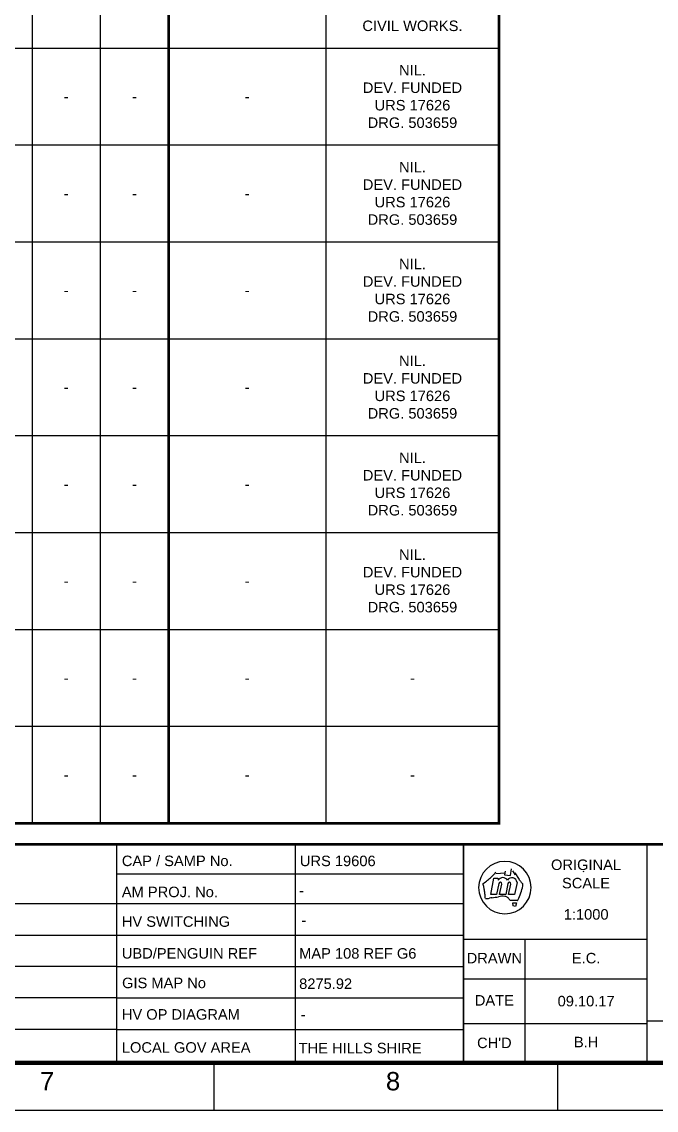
# Paper-space layout 'Retic (5)' of a CAD drawing. Header units: metres. Extents: x -9 to 795, y -5 to 571.
# Drawn here: x 422.2 to 543.1, y -5.4 to 202.1 of the extents above; entities that cross this region are included whole.
import ezdxf
from ezdxf.enums import TextEntityAlignment as Align

# ---------------------------------------------------------------- set-up
doc = ezdxf.new("R2010")
doc.units = ezdxf.units.M
doc.header["$LTSCALE"] = 0.7
doc.layers.get('0').update_dxf_attribs({"color": 6})
doc.layers.add('_User Miscellaneous5', color=7, linetype='Continuous', lineweight=35)
doc.layers.add('Notes', color=7, linetype='Continuous')
doc.layers.add('SupportsUG_SP_EXT', color=7, linetype='Continuous')
doc.layers.get('SupportsUG_SP_EXT').off()
doc.styles.add('ARIAL', font='arial.ttf', dxfattribs={"height": 2})
doc.styles.add('iecISOCP', font='isocp.shx')
doc.styles.get("Standard").update_dxf_attribs({"font": 'arial.ttf'})

# ---------------------------------------------------------------- blocks, each defined once
blk = doc.blocks.new('A1_FRAME_TITLE')
at = {"layer": 'Notes', "color": 7, "linetype": 'Continuous'}
for p, q in [((449, 47.62), (449, 5.97)), ((515.12, 47.62), (515.12, 5.97)), ((515.12, 41.97), (515.12, 5.97)), ((515.12, 29.54), (550.12, 29.54))]:
    blk.add_line(p, q, dxfattribs=at)
at = {"layer": 'Notes', "color": 7}
for p, q in [((483.01, 47.62), (483.01, 5.97)), ((515.12, 5.97), (515.12, 47.62)), ((550.12, 5.97), (550.12, 47.62)), ((449, 41.97), (515.12, 41.97)), ((537.86, 42.48), (538.05, 42.44)), ((303.56, 36.33), (449, 36.33)), ((449, 36.33), (515.12, 36.33)), ((303.54, 30.28), (449, 30.28)), ((449, 30.33), (515.12, 30.33)), ((526.9, 5.97), (526.9, 29.54)), ((449, 24.33), (303.54, 24.33)), ((449, 24.33), (515.12, 24.33)), ((515.12, 21.97), (550.12, 21.97)), ((449, 18.33), (303.54, 18.33)), ((449, 18.33), (515.12, 18.33)), ((515.12, 13.47), (550.12, 13.47)), ((550.12, 13.97), (585.12, 13.97)), ((449, 12.33), (303.54, 12.33)), ((449, 12.33), (515.12, 12.33))]:
    blk.add_line(p, q, dxfattribs=at)
at = {"layer": 'Notes', "color": 4}
for p, q in [((521.32, 42.05), (523.09, 42.16)), ((523.09, 42.52), (522.97, 41.82)), ((522.97, 41.82), (524.11, 41.71)), ((524.11, 41.71), (524.3, 42.96)), ((524.94, 42.18), (525.77, 40.9)), ((520.31, 38.09), (520.93, 41.17)), ((520.93, 41.17), (521.67, 41.17)), ((521.87, 40.17), (521.45, 38.09)), ((521.67, 41.17), (521.72, 40.77)), ((522.02, 38.09), (522.42, 40.06)), ((523.58, 40.17), (523.17, 38.09)), ((523.74, 38.09), (524.13, 40.06)), ((525.33, 40.35), (524.88, 38.09)), ((521.45, 38.09), (520.31, 38.09)), ((523.17, 38.09), (522.02, 38.09)), ((524.88, 38.09), (523.74, 38.09)), ((525.38, 36.89), (523.97, 36.97)), ((523.97, 36.97), (525.38, 36.89)), ((525.38, 36.89), (523.97, 36.97)), ((524.61, 35.89), (524.53, 36.47)), ((524.53, 36.47), (525.26, 36.47)), ((525.05, 35.74), (524.61, 35.89)), ((525.26, 36.47), (525.05, 35.74))]:
    blk.add_line(p, q, dxfattribs=at)
at = {"layer": 'Notes', "linetype": 'Continuous'}
for p, q in [((467.56, 6.01), (467.56, -3.07)), ((533.07, 6.01), (533.07, -3.07))]:
    blk.add_line(p, q, dxfattribs=at)
at = {"layer": 'Notes', "color": 7, "linetype": 'Continuous'}
blk.add_lwpolyline([(-0.04, -3.07), (804.15, -3.07), (804.15, 573.26), (-0.04, 573.26)], close=True, dxfattribs=at)
at = {"layer": 'Notes', "color": 7, "linetype": 'Continuous', "const_width": 0.8}
blk.add_lwpolyline([(9, 5.97), (795.11, 5.97), (795.11, 564.21), (9, 564.21)], close=True, dxfattribs=at)
at = {"layer": 'Notes', "color": 7, "linetype": 'Continuous', "const_width": 0.5, "flags": 128}
blk.add_lwpolyline([(9, 47.62), (795.11, 47.62)], dxfattribs=at)
at = {"layer": 'Notes', "color": 4}
for centre, radius, start, end in [((523.02, 39.37), 5, 0, 180), ((515.97, 46.16), 6.54, 313.7309, 319.3045), ((515.97, 46.16), 6.54, 319.3047, 324.8782), ((549.46, 57.06), 28.87, 210.1483, 211.8601), ((513.17, 49.09), 10.59, 302.5841, 308.1576), ((498.04, 35.61), 21.32, 10.3053, 12.3306), ((498.04, 35.61), 21.32, 8.2795, 10.3048), ((513.17, 49.09), 10.59, 308.157, 313.7305), ((522.63, 40.21), 1.06, 31.7884, 148.2116), ((522.14, 40.11), 0.28, 348.6911, 168.6911), ((524.37, 40.3), 0.961, 2.5982, 150.8098), ((523.85, 40.11), 0.28, 348.6911, 168.6911), ((447.77, -10.21), 93.25, 33.1096, 33.2341), ((529.3, 42.96), 4.09, 213.1151, 222.4146), ((513.45, 42.48), 13.29, 341.8901, 347.8434), ((526.64, 40.53), 0.484, 222.42, 236.4422), ((526.82, 40.81), 0.815, 236.4359, 244.7422), ((524.71, 40.06), 1.76, 347.8434, 354.1409), ((524.86, 40.04), 1.61, 354.1436, 1.0342), ((523.02, 39.37), 5, 180, 0), ((499.34, 35.8), 20.01, 6.2539, 8.2792), ((499.34, 35.8), 20.01, 4.2291, 6.2543), ((521.23, 32.55), 4.93, 97.7419, 103.0814), ((517.51, 59.88), 22.65, 277.7418, 280.8825), ((522.66, 33.09), 4.63, 85.4613, 100.8824), ((522.96, 36.78), 0.924, 46.5875, 85.4612), ((522.11, 35.89), 2.16, 30.1885, 46.5879), ((518.77, 40.74), 7.69, 331.5942, 341.8897), ((519.48, 39.42), 2.15, 265.1734, 270.0504), ((519.48, 39.51), 2.24, 270.0438, 274.7322), ((519.4, 40.42), 3.15, 274.7358, 283.0812), ((524.88, 37.45), 0.75, 311.6083, 321.0792), ((524.94, 37.41), 0.675, 321.0838, 331.5982)]:
    blk.add_arc(centre, radius, start, end, dxfattribs=at)
at = {"layer": 'Notes', "color": 7, "style": 'ARIAL'}
for s, height, p in [('CAP / SAMP No.', 2, (450, 43.47)), ('AM PROJ. No.', 2, (450, 37.55)), ('HV SWITCHING', 2, (450, 31.9)), ('UBD/PENGUIN REF', 2, (450, 25.84)), ('GIS MAP No', 2, (450.04, 20.2)), ('HV OP DIAGRAM', 2, (450, 14.2)), ('LOCAL GOV AREA', 2, (450, 7.9)), ('7', 3.5, (434.4, 0.72)), ('8', 3.5, (500.34, 0.72))]:
    blk.add_text(s, height=height, dxfattribs=at).set_placement(p)
for s, p in [('ORIGINAL', (538.49, 42.73)), ('SCALE', (538.49, 39.23)), ('DRAWN', (521.01, 24.93)), ('DATE', (521.01, 16.88)), ("CH'D", (521.01, 8.77))]:
    blk.add_text(s, height=2, dxfattribs=at).set_placement(p, align=Align.CENTER)
at = {"layer": 'Notes', "color": 7, "insert": (538.51, 17.72), "char_height": 2, "width": 23.2209, "attachment_point": 5, "style": 'ARIAL'}
blk.add_mtext('09.10.17', dxfattribs=at)
at = {"layer": 'Notes', "color": 7}
blk.add_attdef('EPD_REF_NO', text='', height=5, dxfattribs=at).set_placement((760.12, 52.77), align=Align.CENTER)
at = {"layer": 'Notes', "color": 3, "style": 'iecISOCP', "flags": 8}
blk.add_attdef('VERSION_NO', text='', height=2.5, rotation=90, dxfattribs=at).set_placement((272.82, 44.54), align=Align.MIDDLE_CENTER)
at = {"layer": 'Notes', "color": 7, "style": 'ARIAL'}
for tag, p in [('CAP_NO', (483.94, 43.46)), ('IE_NUM', (483.8, 37.81)), ('REF_No_1', (306, 32.31)), ('REF_1', (327.55, 32.31)), ('GEN_WO', (412.46, 31.76)), ('HV_SWITCH', (484.22, 32.16)), ('REF_No_2', (306, 26.31)), ('REF_2', (327.55, 26.31)), ('OH_WO', (412.46, 25.81)), ('UBD_REF', (483.8, 25.83)), ('REF_No_3', (306, 20.31)), ('REF_3', (327.55, 20.31)), ('UG_WO', (412.46, 20.05)), ('GIS_MAP_No', (483.8, 20.04)), ('REF_No_4', (306, 14.31)), ('REF_4', (327.55, 14.31)), ('SUB_WO', (412.46, 13.81)), ('HV_OP_DIAG', (484.08, 14.2)), ('LGA', (483.7, 7.78))]:
    blk.add_attdef(tag, p, '', height=2, dxfattribs=at)
at = {"layer": 'Notes', "color": 7, "style": 'ARIAL', "width": 1.1}
for tag, p in [('T1', (655.13, 39.47)), ('T2', (655.13, 34.35)), ('T3', (655.13, 28.92)), ('T4', (655.13, 23.66)), ('T5', (655.13, 18.23)), ('T6', (655.13, 12.97))]:
    blk.add_attdef(tag, text='', height=3.5, dxfattribs=at).set_placement(p, align=Align.CENTER)
at = {"layer": 'Notes', "color": 7, "style": 'ARIAL'}
for tag, height, p in [('scale', 2, (538.51, 33.27)), ('DRAWN', 2, (538.51, 24.93)), ('REV', 5, (790.81, 17.1)), ('CHD', 2, (538.51, 8.93)), ('DESIGN', 2, (576.37, 9.15))]:
    blk.add_attdef(tag, text='', height=height, dxfattribs=at).set_placement(p, align=Align.CENTER)
blk.add_attdef('NUM', text='', height=7, dxfattribs=at).set_placement((763.12, 20.12), align=Align.MIDDLE_CENTER)
for tag, p in [('NS', (762.87, 8.12)), ('SHTS', (774.68, 8.12))]:
    blk.add_attdef(tag, text='', height=2, dxfattribs=at).set_placement(p, align=Align.MIDDLE)
at = {"layer": 'Notes', "style": 'iecISOCP'}
blk.add_attdef('ExportID', (9.02, 2.35), '', height=2.5, dxfattribs=at)
at = {"layer": 'Notes', "style": 'iecISOCP', "flags": 1}
for tag, p in [('ProjectType', (14.12, -26.84)), ('ProjectNumber', (23.5, -26.86)), ('DrawingNumber', (35.46, -26.85)), ('ProjectDescription', (47.51, -26.87)), ('ExportDate', (60.23, -26.83)), ('ExportUserName', (69.1, -26.84)), ('DesignerCompanyName', (81.43, -26.84)), ('ExportAreaOfInterest', (97.04, -26.86)), ('GIS_SUCCESS', (111.94, -26.82)), ('CAD_SUCCESS', (121.73, -26.83)), ('DEPOTCODE', (132.05, -26.92)), ('ExportCategories', (140.02, -26.84)), ('Comments', (154.33, -26.93)), ('EPD_-_VERSION_1.5', (161.74, -26.93))]:
    blk.add_attdef(tag, p, '', height=1, dxfattribs=at)
blk = doc.blocks.new('*T249')
at = {"layer": '_User Miscellaneous5', "color": 0, "linetype": 'ByBlock', "lineweight": -2, "transparency": 16777216}
for p, q in [((0, 0), (241.19, 0)), ((0, 0), (0, -16.21)), ((241.19, 0), (241.19, -16.21)), ((0, -39.58), (0, -510.81)), ((20, -39.58), (20, -510.81)), ((45.73, -39.58), (45.73, -510.81)), ((60.73, -39.58), (60.73, -510.81)), ((87.19, -39.58), (87.19, -510.81)), ((178.19, -39.58), (178.19, -510.81)), ((208.19, -39.58), (208.19, -510.81)), ((241.19, -39.58), (241.19, -510.81)), ((87.19, -48.57), (178.19, -48.57)), ((100.19, -48.57), (100.19, -510.81)), ((113.19, -48.57), (113.19, -510.81)), ((126.19, -48.57), (126.19, -510.81)), ((139.19, -48.57), (139.19, -510.81)), ((152.19, -48.57), (152.19, -510.81)), ((165.19, -48.57), (165.19, -510.81)), ((0, -56.57), (241.19, -56.57)), ((0, -72.57), (241.19, -72.57)), ((0, -88.57), (241.19, -88.57)), ((0, -104.57), (241.19, -104.57)), ((0, -120.57), (241.19, -120.57)), ((0, -136.57), (241.19, -136.57)), ((0, -152.57), (241.19, -152.57)), ((0, -168.57), (241.19, -168.57)), ((0, -184.57), (241.19, -184.57)), ((0, -200.57), (241.19, -200.57)), ((0, -216.57), (241.19, -216.57)), ((0, -232.57), (241.19, -232.57)), ((0, -248.57), (241.19, -248.57)), ((0, -264.57), (241.19, -264.57)), ((0, -280.57), (241.19, -280.57)), ((0, -296.57), (241.19, -296.57)), ((0, -312.57), (241.19, -312.57)), ((0, -328.57), (241.19, -328.57)), ((0, -344.57), (241.19, -344.57)), ((0, -363.04), (241.19, -363.04)), ((0, -381.51), (241.19, -381.51)), ((0, -399.99), (241.19, -399.99)), ((0, -418.46), (241.19, -418.46)), ((0, -436.93), (241.19, -436.93)), ((0, -455.4), (241.19, -455.4)), ((0, -473.87), (241.19, -473.87)), ((0, -492.34), (241.19, -492.34)), ((0, -510.81), (241.19, -510.81))]:
    blk.add_line(p, q, dxfattribs=at)
at = {"layer": '_User Miscellaneous5', "color": 7, "transparency": 16777216}
for s, insert, char_height, width, attachment_point in [('{\\fArial|b1|i0|c0|p34;URBAN SUBDIVISION RELATED REIMBURSEMENT - DUCT & HV. CABLE SCHEDULE \\PNOTE} - ALL TRENCH SECTIONS ARE TO BE READ & VIEWED FROM NODE TO NODE AS NOMINATED.', (120.6, -8.11), 3, 238.1926, 5), ('{\\fArial|b1|i0|c0|p34;DUCT & CABLE SCHEDULE CODE}', (120.6, -21.38), 2.5, 240.1926, 8), ('{\\fArial|b1|i0|c0|p34;T & R}: - HV LIGHT TRENCHING & REINSTATEMENT                   \\P{\\fArial|b1|i0|c0|p34;LC}: - LAY HV. CABLE - DIRECTLY BURIED IN TRENCH\\P{\\fArial|b1|i0|c0|p34;C}: - CABLE - MATERIALS ', (5, -23.38), 2, 116.1926, 1), ('{\\fArial|b1|i0|c0|p34;LD}: - LAY HV. 125mm DUCTS IN TRENCH  \\P{\\fArial|b1|i0|c0|p34;PC:} - LAY CABLE - PULL CABLE THROUGH DUCTS\\P{\\fArial|b1|i0|c0|p34;D}: - LAY HV. DUCT IN SL/LV TRENCH', (127.69, -23.38), 2, 112, 1), ('{\\fArial|b1|i0|c0|p34;* ALL LENGTHS ENTERED IN METRES (m)}', (120.6, -34.68), 2, 239.1926, 2), ('CAPITAL CONTRIBUTION - HV CABLE & DUCT CONSTRUCTION IN URBAN SUBDIVISIONS (m)', (132.69, -44.08), 2, 88, 5), ('ROUTE\\PLENGTH\\P(m)', (53.23, -48.08), 2, 12, 5), ('OTHER DUCT REIMBURSEMENT\\P(m) x ($)', (193.19, -48.08), 2, 27, 5), ('EXISTING DUCT USAGE\\P(m) x ($)', (224.69, -48.08), 2, 30, 5), ('DUCT\\PCONFIG.', (32.86, -48.08), 2, 22.7288, 5), ('CUSTOMER FUNDED DUCTS', (73.96, -48.08), 2, 23.4638, 5), ('NODES', (10, -48.08), 2, 17, 5), ('T & R', (93.69, -52.57), 2, 10, 5), ('LD', (106.69, -52.57), 2, 10, 5), ('LC', (119.69, -52.57), 2, 10, 5), ('PC', (132.69, -52.57), 2, 10, 5), ('C (AL)', (145.69, -52.57), 2, 10, 5), ('C (CU)', (158.69, -52.57), 2, 10, 5), ('D', (171.69, -52.57), 2, 10, 5), ('1 x 50mm\\P1 x 125mm', (73.96, -64.57), 2, 20.4638, 5), ('F7 - F8', (10, -64.57), 2, 14, 5), ('25m', (53.23, -64.57), 2, 9, 5), ('25m', (119.69, -64.57), 2, 10, 5), ('25m', (145.69, -64.57), 2, 10, 5), ('25m', (171.69, -64.57), 2, 10, 5), ('-', (93.69, -64.57), 2, 10, 5), ('-', (106.69, -64.57), 2, 10, 5), ('-', (132.69, -64.57), 2, 10, 5), ('-', (158.69, -64.57), 2, 10, 5), ('-', (193.19, -64.57), 2, 27, 5), ('-', (224.69, -64.57), 2, 30, 5), ('NEW', (32.86, -71.07), 2, 19.7288, 8), ('F8 - F9', (10, -80.57), 2, 14, 5), ('30m', (53.23, -80.57), 2, 9, 5), ('2 x 125mm', (73.96, -80.57), 2, 20.4638, 5), ('-', (93.69, -80.57), 2, 10, 5), ('-', (106.69, -80.57), 2, 10, 5), ('30m', (119.69, -80.57), 2, 10, 5), ('-', (132.69, -80.57), 2, 10, 5), ('30m', (145.69, -80.57), 2, 10, 5), ('-', (158.69, -80.57), 2, 10, 5), ('30m', (171.69, -80.57), 2, 10, 5), ('-', (193.19, -80.57), 2, 27, 5), ('-', (224.69, -80.57), 2, 30, 5), ('NEW', (32.86, -87.07), 2, 19.7288, 8), ('1 x 50mm\\P1 x 125mm', (73.96, -96.57), 2, 20.4638, 5), ('F9 - G3', (10, -96.57), 2, 14, 5), ('52m', (53.23, -96.57), 2, 9, 5), ('-', (93.69, -96.57), 2, 10, 5), ('-', (106.69, -96.57), 2, 10, 5), ('52m', (119.69, -96.57), 2, 10, 5), ('-', (132.69, -96.57), 2, 10, 5), ('52m', (145.69, -96.57), 2, 10, 5), ('-', (158.69, -96.57), 2, 10, 5), ('52m', (171.69, -96.57), 2, 10, 5), ('-', (193.19, -96.57), 2, 27, 5), ('-', (224.69, -96.57), 2, 30, 5), ('NEW', (32.86, -103.07), 2, 19.7288, 8), ('G5 - G6', (10, -112.57), 2, 14, 5), ('5m', (53.23, -112.57), 2, 9, 5), ('2 x 125mm', (73.96, -112.57), 2, 20.4638, 5), ('-', (93.69, -112.57), 2, 10, 5), ('-', (106.69, -112.57), 2, 10, 5), ('-', (119.69, -112.57), 2, 10, 5), ('-', (132.69, -112.57), 2, 10, 5), ('-', (145.69, -112.57), 2, 10, 5), ('-', (158.69, -112.57), 2, 10, 5), ('-', (171.69, -112.57), 2, 10, 5), ('-', (193.19, -112.57), 2, 27, 5), ('-', (224.69, -112.57), 2, 30, 5), ('NEW', (32.86, -119.07), 2, 19.7288, 8), ('NIL.\\PDEV. INSTALLED &\\PFUNDED UNDER\\PCIVIL WORKS.', (224.69, -128.57), 2, 27, 5), ('26m EXIST.', (53.23, -128.57), 2, 9, 5), ('G3 - G6', (10, -128.57), 2, 14, 5), ('26m', (132.69, -128.57), 2, 10, 5), ('26m', (145.69, -128.57), 2, 10, 5), ('-', (73.96, -128.57), 2, 20.4638, 5), ('-', (93.69, -128.57), 2, 10, 5), ('-', (106.69, -128.57), 2, 10, 5), ('-', (119.69, -128.57), 2, 10, 5), ('-', (158.69, -128.57), 2, 10, 5), ('-', (171.69, -128.57), 2, 10, 5), ('-', (193.19, -128.57), 2, 27, 5), ('EXISTING', (32.86, -135.07), 2, 19.7288, 8), ('G6 - G7', (10, -144.57), 2, 14, 5), ('24m', (53.23, -144.57), 2, 9, 5), ('1 x 125mm', (73.96, -144.57), 2, 20.4638, 5), ('-', (93.69, -144.57), 2, 10, 5), ('-', (106.69, -144.57), 2, 10, 5), ('24m', (119.69, -144.57), 2, 10, 5), ('-', (132.69, -144.57), 2, 10, 5), ('24m', (145.69, -144.57), 2, 10, 5), ('-', (158.69, -144.57), 2, 10, 5), ('24m', (171.69, -144.57), 2, 10, 5), ('-', (193.19, -144.57), 2, 27, 5), ('-', (224.69, -144.57), 2, 30, 5), ('NEW', (32.86, -151.07), 2, 19.7288, 8), ('G7 - G8', (10, -160.57), 2, 14, 5), ('11m', (53.23, -160.57), 2, 9, 5), ('1 x 50mm\\P1 x 125mm', (73.96, -160.57), 2, 20.4638, 5), ('11m', (119.69, -160.57), 2, 10, 5), ('11m', (145.69, -160.57), 2, 10, 5), ('11m', (171.69, -160.57), 2, 10, 5), ('-', (93.69, -160.57), 2, 10, 5), ('-', (106.69, -160.57), 2, 10, 5), ('-', (132.69, -160.57), 2, 10, 5), ('-', (158.69, -160.57), 2, 10, 5), ('-', (193.19, -160.57), 2, 27, 5), ('-', (224.69, -160.57), 2, 30, 5), ('NEW', (32.86, -167.07), 2, 19.7288, 8), ('G8 - G9', (10, -176.57), 2, 14, 5), ('35m', (53.23, -176.57), 2, 9, 5), ('1 x 125mm', (73.96, -176.57), 2, 20.4638, 5), ('35m', (119.69, -176.57), 2, 10, 5), ('35m', (145.69, -176.57), 2, 10, 5), ('35m', (171.69, -176.57), 2, 10, 5), ('-', (93.69, -176.57), 2, 10, 5), ('-', (106.69, -176.57), 2, 10, 5), ('-', (132.69, -176.57), 2, 10, 5), ('-', (158.69, -176.57), 2, 10, 5), ('-', (193.19, -176.57), 2, 27, 5), ('-', (224.69, -176.57), 2, 30, 5), ('NEW', (32.86, -183.07), 2, 19.7288, 8), ('1 x 50mm\\P1 x 125mm', (73.96, -192.57), 2, 20.4638, 5), ('G9 - H1', (10, -192.57), 2, 14, 5), ('11m', (53.23, -192.57), 2, 9, 5), ('-', (93.69, -192.57), 2, 10, 5), ('-', (106.69, -192.57), 2, 10, 5), ('11m', (119.69, -192.57), 2, 10, 5), ('-', (132.69, -192.57), 2, 10, 5), ('11m', (145.69, -192.57), 2, 10, 5), ('-', (158.69, -192.57), 2, 10, 5), ('11m', (171.69, -192.57), 2, 10, 5), ('-', (193.19, -192.57), 2, 27, 5), ('-', (224.69, -192.57), 2, 30, 5), ('NEW', (32.86, -199.07), 2, 19.7288, 8), ('NIL.\\PDEV. INSTALLED &\\PFUNDED UNDER\\PCIVIL WORKS.', (224.69, -208.57), 2, 27, 5), ('H1 - J9', (10, -208.57), 2, 14, 5), ('-', (53.23, -208.57), 2, 9, 5), ('-', (73.96, -208.57), 2, 20.4638, 5), ('-', (93.69, -208.57), 2, 10, 5), ('-', (106.69, -208.57), 2, 10, 5), ('-', (119.69, -208.57), 2, 10, 5), ('-', (132.69, -208.57), 2, 10, 5), ('-', (145.69, -208.57), 2, 10, 5), ('-', (158.69, -208.57), 2, 10, 5), ('-', (171.69, -208.57), 2, 10, 5), ('-', (193.19, -208.57), 2, 27, 5), ('EXISTING', (32.86, -215.07), 2, 19.7288, 8), ('H1 - H2', (10, -224.57), 2, 14, 5), ('21m', (53.23, -224.57), 2, 9, 5), ('1 x 125mm', (73.96, -224.57), 2, 20.4638, 5), ('21m', (119.69, -224.57), 2, 10, 5), ('21m', (145.69, -224.57), 2, 10, 5), ('21m', (171.69, -224.57), 2, 10, 5), ('-', (93.69, -224.57), 2, 10, 5), ('-', (106.69, -224.57), 2, 10, 5), ('-', (132.69, -224.57), 2, 10, 5), ('-', (158.69, -224.57), 2, 10, 5), ('-', (193.19, -224.57), 2, 27, 5), ('-', (224.69, -224.57), 2, 30, 5), ('NEW', (32.86, -231.07), 2, 19.7288, 8), ('1 x 50mm\\P2 x 125mm', (73.96, -240.57), 2, 20.4638, 5), ('H2 - H3', (10, -240.57), 2, 14, 5), ('35m', (53.23, -240.57), 2, 9, 5), ('-', (93.69, -240.57), 2, 10, 5), ('-', (106.69, -240.57), 2, 10, 5), ('35m', (119.69, -240.57), 2, 10, 5), ('-', (132.69, -240.57), 2, 10, 5), ('35m', (145.69, -240.57), 2, 10, 5), ('-', (158.69, -240.57), 2, 10, 5), ('35m', (171.69, -240.57), 2, 10, 5), ('-', (193.19, -240.57), 2, 27, 5), ('-', (224.69, -240.57), 2, 30, 5), ('NEW', (32.86, -247.07), 2, 19.7288, 8), ('1 x 50mm\\P2 x 125mm', (73.96, -256.57), 2, 20.4638, 5), ('H3 - H4', (10, -256.57), 2, 14, 5), ('24m', (53.23, -256.57), 2, 9, 5), ('-', (93.69, -256.57), 2, 10, 5), ('-', (106.69, -256.57), 2, 10, 5), ('-', (119.69, -256.57), 2, 10, 5), ('-', (132.69, -256.57), 2, 10, 5), ('-', (145.69, -256.57), 2, 10, 5), ('-', (158.69, -256.57), 2, 10, 5), ('-', (171.69, -256.57), 2, 10, 5), ('-', (193.19, -256.57), 2, 27, 5), ('-', (224.69, -256.57), 2, 30, 5), ('NEW', (32.86, -263.07), 2, 19.7288, 8), ('NIL.\\PDEV. INSTALLED &\\PFUNDED UNDER\\PCIVIL WORKS.', (224.69, -272.57), 2, 27, 5), ('H3 - H6', (10, -272.57), 2, 14, 5), ('20m EXIST.', (53.23, -272.57), 2, 9, 5), ('20m', (132.69, -272.57), 2, 10, 5), ('20m', (145.69, -272.57), 2, 10, 5), ('-', (73.96, -272.57), 2, 20.4638, 5), ('-', (93.69, -272.57), 2, 10, 5), ('-', (106.69, -272.57), 2, 10, 5), ('-', (119.69, -272.57), 2, 10, 5), ('-', (158.69, -272.57), 2, 10, 5), ('-', (171.69, -272.57), 2, 10, 5), ('-', (193.19, -272.57), 2, 27, 5), ('EXISTING', (32.86, -279.07), 2, 19.7288, 8), ('H5 - H6', (10, -288.57), 2, 14, 5), ('30m', (53.23, -288.57), 2, 9, 5), ('2 x 125mm', (73.96, -288.57), 2, 20.4638, 5), ('60m', (171.69, -288.57), 2, 10, 5), ('-', (93.69, -288.57), 2, 10, 5), ('-', (106.69, -288.57), 2, 10, 5), ('-', (119.69, -288.57), 2, 10, 5), ('-', (132.69, -288.57), 2, 10, 5), ('-', (145.69, -288.57), 2, 10, 5), ('-', (158.69, -288.57), 2, 10, 5), ('-', (193.19, -288.57), 2, 27, 5), ('-', (224.69, -288.57), 2, 30, 5), ('NEW', (32.86, -295.07), 2, 19.7288, 8), ('1 x 50mm\\P1 x 125mm', (73.96, -304.57), 2, 20.4638, 5), ('H6 - H7', (10, -304.57), 2, 14, 5), ('85m', (53.23, -304.57), 2, 9, 5), ('-', (93.69, -304.57), 2, 10, 5), ('-', (106.69, -304.57), 2, 10, 5), ('85m', (119.69, -304.57), 2, 10, 5), ('-', (132.69, -304.57), 2, 10, 5), ('85m', (145.69, -304.57), 2, 10, 5), ('-', (158.69, -304.57), 2, 10, 5), ('85m', (171.69, -304.57), 2, 10, 5), ('-', (193.19, -304.57), 2, 27, 5), ('-', (224.69, -304.57), 2, 30, 5), ('NEW', (32.86, -311.07), 2, 19.7288, 8), ('H7 - L2', (10, -320.57), 2, 14, 5), ('50m', (53.23, -320.57), 2, 9, 5), ('2 x 125mm', (73.96, -320.57), 2, 20.4638, 5), ('50m', (132.69, -320.57), 2, 10, 5), ('50m', (145.69, -320.57), 2, 10, 5), ('100m', (171.69, -320.57), 2, 10, 5), ('-', (93.69, -320.57), 2, 10, 5), ('-', (106.69, -320.57), 2, 10, 5), ('-', (119.69, -320.57), 2, 10, 5), ('-', (158.69, -320.57), 2, 10, 5), ('-', (193.19, -320.57), 2, 27, 5), ('-', (224.69, -320.57), 2, 30, 5), ('NEW', (32.86, -327.07), 2, 19.7288, 8), ('1 x 50mm\\P2 x 125mm', (73.96, -336.57), 2, 20.4638, 5), ('L2 - H8', (10, -336.57), 2, 14, 5), ('50m', (53.23, -336.57), 2, 9, 5), ('50m', (132.69, -336.57), 2, 10, 5), ('50m', (145.69, -336.57), 2, 10, 5), ('100m', (171.69, -336.57), 2, 10, 5), ('-', (93.69, -336.57), 2, 10, 5), ('-', (106.69, -336.57), 2, 10, 5), ('-', (119.69, -336.57), 2, 10, 5), ('-', (158.69, -336.57), 2, 10, 5), ('-', (193.19, -336.57), 2, 27, 5), ('-', (224.69, -336.57), 2, 30, 5), ('NEW', (32.86, -343.07), 2, 19.7288, 8), ('NIL.\\PDEV. INSTALLED &\\PFUNDED UNDER\\PCIVIL WORKS.', (224.69, -353.81), 2, 27, 5), ('18m EXIST.', (53.23, -353.81), 2, 9, 5), ('H8 - J7', (10, -353.81), 2, 14, 5), ('-', (73.96, -353.81), 2, 20.4638, 5), ('-', (93.69, -353.81), 2, 10, 5), ('-', (106.69, -353.81), 2, 10, 5), ('-', (119.69, -353.81), 2, 10, 5), ('18m', (132.69, -353.81), 2, 10, 5), ('18m', (145.69, -353.81), 2, 10, 5), ('-', (158.69, -353.81), 2, 10, 5), ('-', (171.69, -353.81), 2, 10, 5), ('-', (193.19, -353.81), 2, 27, 5), ('EXISTING', (32.86, -361.54), 2, 19.7288, 8), ('NIL.\\PDEV. FUNDED\\PURS 17626\\PDRG. 503659', (224.69, -372.28), 2, 27, 5), ('H9 - J2', (10, -372.28), 2, 14, 5), ('49m EXIST.', (53.23, -372.28), 2, 9, 5), ('49m', (132.69, -372.28), 2, 10, 5), ('49m', (145.69, -372.28), 2, 10, 5), ('-', (73.96, -372.28), 2, 20.4638, 5), ('-', (93.69, -372.28), 2, 10, 5), ('-', (106.69, -372.28), 2, 10, 5), ('-', (119.69, -372.28), 2, 10, 5), ('-', (158.69, -372.28), 2, 10, 5), ('-', (171.69, -372.28), 2, 10, 5), ('-', (193.19, -372.28), 2, 27, 5), ('EXISTING', (32.86, -380.01), 2, 19.7288, 8), ('NIL.\\PDEV. FUNDED\\PURS 17626\\PDRG. 503659', (224.69, -390.75), 2, 27, 5), ('J2 - J3', (10, -390.75), 2, 14, 5), ('25m EXIST.', (53.23, -390.75), 2, 9, 5), ('25m', (132.69, -390.75), 2, 10, 5), ('25m', (145.69, -390.75), 2, 10, 5), ('-', (73.96, -390.75), 2, 20.4638, 5), ('-', (93.69, -390.75), 2, 10, 5), ('-', (106.69, -390.75), 2, 10, 5), ('-', (119.69, -390.75), 2, 10, 5), ('-', (158.69, -390.75), 2, 10, 5), ('-', (171.69, -390.75), 2, 10, 5), ('-', (193.19, -390.75), 2, 27, 5), ('EXISTING', (32.86, -398.49), 2, 19.7288, 8), ('NIL.\\PDEV. FUNDED\\PURS 17626\\PDRG. 503659', (224.69, -409.22), 2, 27, 5), ('25m EXIST.', (53.23, -409.22), 2, 9, 5), ('J3 - J4', (10, -409.22), 2, 14, 5), ('25m', (132.69, -409.22), 2, 10, 5), ('25m', (145.69, -409.22), 2, 10, 5), ('-', (73.96, -409.22), 2, 20.4638, 5), ('-', (93.69, -409.22), 2, 10, 5), ('-', (106.69, -409.22), 2, 10, 5), ('-', (119.69, -409.22), 2, 10, 5), ('-', (158.69, -409.22), 2, 10, 5), ('-', (171.69, -409.22), 2, 10, 5), ('-', (193.19, -409.22), 2, 27, 5), ('EXISTING', (32.86, -416.96), 2, 19.7288, 8), ('NIL.\\PDEV. FUNDED\\PURS 17626\\PDRG. 503659', (224.69, -427.69), 2, 27, 5), ('25m EXIST.', (53.23, -427.69), 2, 9, 5), ('J4 - J5', (10, -427.69), 2, 14, 5), ('25m', (132.69, -427.69), 2, 10, 5), ('25m', (145.69, -427.69), 2, 10, 5), ('-', (73.96, -427.69), 2, 20.4638, 5), ('-', (93.69, -427.69), 2, 10, 5), ('-', (106.69, -427.69), 2, 10, 5), ('-', (119.69, -427.69), 2, 10, 5), ('-', (158.69, -427.69), 2, 10, 5), ('-', (171.69, -427.69), 2, 10, 5), ('-', (193.19, -427.69), 2, 27, 5), ('EXISTING', (32.86, -435.43), 2, 19.7288, 8), ('NIL.\\PDEV. FUNDED\\PURS 17626\\PDRG. 503659', (224.69, -446.16), 2, 27, 5), ('68m EXIST.', (53.23, -446.16), 2, 9, 5), ('J5 - J6', (10, -446.16), 2, 14, 5), ('68m', (132.69, -446.16), 2, 10, 5), ('68m', (145.69, -446.16), 2, 10, 5), ('-', (73.96, -446.16), 2, 20.4638, 5), ('-', (93.69, -446.16), 2, 10, 5), ('-', (106.69, -446.16), 2, 10, 5), ('-', (119.69, -446.16), 2, 10, 5), ('-', (158.69, -446.16), 2, 10, 5), ('-', (171.69, -446.16), 2, 10, 5), ('-', (193.19, -446.16), 2, 27, 5), ('EXISTING', (32.86, -453.9), 2, 19.7288, 8), ('NIL.\\PDEV. FUNDED\\PURS 17626\\PDRG. 503659', (224.69, -464.63), 2, 27, 5), ('10m EXIST.', (53.23, -464.63), 2, 9, 5), ('J6 - J7', (10, -464.63), 2, 14, 5), ('-', (73.96, -464.63), 2, 20.4638, 5), ('-', (93.69, -464.63), 2, 10, 5), ('-', (106.69, -464.63), 2, 10, 5), ('-', (119.69, -464.63), 2, 10, 5), ('10m', (132.69, -464.63), 2, 10, 5), ('10m', (145.69, -464.63), 2, 10, 5), ('-', (158.69, -464.63), 2, 10, 5), ('-', (171.69, -464.63), 2, 10, 5), ('-', (193.19, -464.63), 2, 27, 5), ('EXISTING', (32.86, -472.37), 2, 19.7288, 8), ('J7 - L1', (10, -483.11), 2, 14, 5), ('50m', (53.23, -483.11), 2, 9, 5), ('1 x 50mm', (73.96, -483.11), 2, 20.4638, 5), ('-', (93.69, -483.11), 2, 10, 5), ('-', (106.69, -483.11), 2, 10, 5), ('-', (119.69, -483.11), 2, 10, 5), ('-', (132.69, -483.11), 2, 10, 5), ('-', (145.69, -483.11), 2, 10, 5), ('-', (158.69, -483.11), 2, 10, 5), ('-', (171.69, -483.11), 2, 10, 5), ('-', (193.19, -483.11), 2, 27, 5), ('-', (224.69, -483.11), 2, 30, 5), ('NEW', (32.86, -490.84), 2, 19.7288, 8), ('J8 - J9', (10, -501.58), 2, 14, 5), ('125m', (53.23, -501.58), 2, 9, 5), ('1 x 50mm', (73.96, -501.58), 2, 20.4638, 5), ('-', (93.69, -501.58), 2, 10, 5), ('-', (106.69, -501.58), 2, 10, 5), ('-', (119.69, -501.58), 2, 10, 5), ('-', (132.69, -501.58), 2, 10, 5), ('-', (145.69, -501.58), 2, 10, 5), ('-', (158.69, -501.58), 2, 10, 5), ('-', (171.69, -501.58), 2, 10, 5), ('-', (193.19, -501.58), 2, 27, 5), ('-', (224.69, -501.58), 2, 30, 5), ('NEW', (32.86, -509.31), 2, 19.7288, 8)]:
    blk.add_mtext(s, dxfattribs=dict(at, insert=insert, char_height=char_height, width=width, attachment_point=attachment_point))

psp = doc.layouts.new('Retic (5)')

# ---------------------------------------------------------------- linework, layer by layer
at = {"layer": '_User Miscellaneous5', "const_width": 0.5}
psp.add_lwpolyline([(271.97, 560.14), (513.17, 560.14), (513.17, 49.33), (271.97, 49.33)], close=True, dxfattribs=at)
for points in [[(450.17, 520.69), (450.17, 49.33)], [(271.97, 49.33), (513.17, 49.33)]]:
    psp.add_lwpolyline(points, dxfattribs=at)

# ---------------------------------------------------------------- block references
psp.add_blockref('*T249', (271.97, 560.14))
at = {"layer": 'SupportsUG_SP_EXT'}
ref = psp.add_blockref('A1_FRAME_TITLE', (-8.74, -2.32), dxfattribs=at)
ref.add_attrib('DRAWN', 'E.C.', dxfattribs={"layer": 'Notes', "color": 7, "height": 2, "style": 'ARIAL'}).set_placement((529.77, 22.61), align=Align.CENTER)
ref.add_attrib('CHD', 'B.H', dxfattribs={"layer": 'Notes', "color": 7, "height": 2, "style": 'ARIAL'}).set_placement((529.77, 6.61), align=Align.CENTER)
ref.add_attrib('scale', '1:1000', dxfattribs={"layer": 'Notes', "color": 7, "height": 2, "style": 'ARIAL'}).set_placement((529.77, 30.95), align=Align.CENTER)
ref.add_attrib('CAP_NO', 'URS 19606', (475.2, 41.14), dxfattribs={"layer": 'Notes', "color": 7, "height": 2, "style": 'ARIAL'})
ref.add_attrib('IE_NUM', '-', (475.06, 35.49), dxfattribs={"layer": 'Notes', "color": 7, "height": 2, "style": 'ARIAL'})
ref.add_attrib('HV_SWITCH', '-', (475.47, 29.85), dxfattribs={"layer": 'Notes', "color": 7, "height": 2, "style": 'ARIAL'})
ref.add_attrib('UBD_REF', 'MAP 108 REF G6', (475.06, 23.51), dxfattribs={"layer": 'Notes', "color": 7, "height": 2, "style": 'ARIAL'})
ref.add_attrib('GIS_MAP_No', '8275.92', (475.06, 17.73), dxfattribs={"layer": 'Notes', "color": 7, "height": 2, "style": 'ARIAL'})
ref.add_attrib('HV_OP_DIAG', '-', (475.34, 11.88), dxfattribs={"layer": 'Notes', "color": 7, "height": 2, "style": 'ARIAL'})
ref.add_attrib('LGA', 'THE HILLS SHIRE', (474.96, 5.46), dxfattribs={"layer": 'Notes', "color": 7, "height": 2, "style": 'ARIAL'})

doc.saveas('drawing.dxf')
